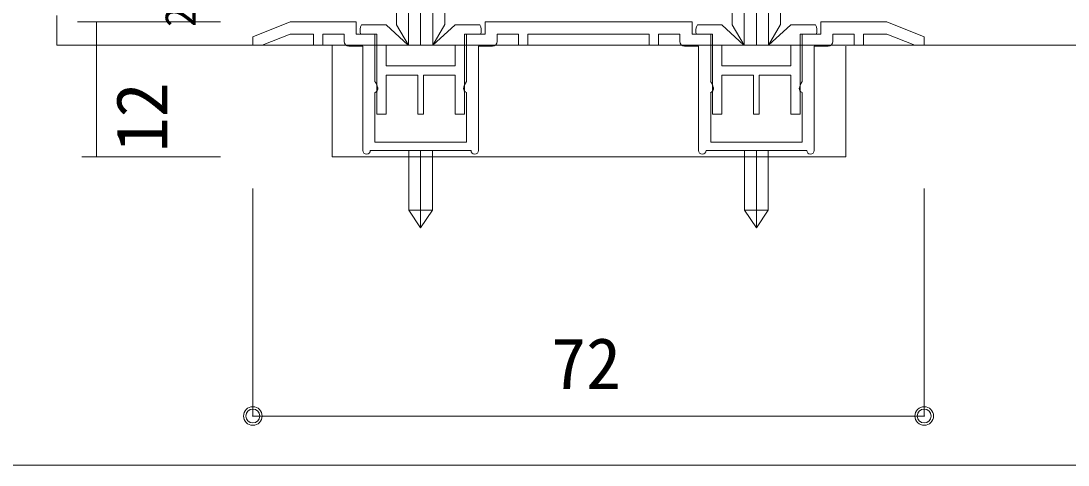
# Model space of a CAD drawing. Units: millimetres on the paper, enlarged 5 times, with parts at other scales. Extents: x -992 to 1008, y -685 to 700.
# Drawn here: x -722.7 to -535.6, y -26.2 to 53.2 of the extents above; entities that cross this region are included whole.
import ezdxf
from ezdxf.enums import TextEntityAlignment as Align

# ---------------------------------------------------------------- set-up
doc = ezdxf.new("R2010")
doc.units = ezdxf.units.MM
doc.header["$LTSCALE"] = 5
doc.header["$PDMODE"] = 32
doc.header["$PDSIZE"] = 2.5
doc.linetypes.add('CHAIN1', pattern=[8, 5, -1, 1, -1])
doc.linetypes.add('DASHED1', pattern=[1.8, 1.2, -0.6])
for name, color, linetype, lineweight in [('1-0_H-SYM', 7, 'Continuous', 20), ('1-1_0', 7, 'Continuous', 20), ('2-0_18', 7, 'Continuous', 18)]:
    doc.layers.add(name, color=color, linetype=linetype, lineweight=lineweight)
doc.styles.add('ＭＳ ゴシック', font='')
doc.styles.get('ＭＳ ゴシック').set_extended_font_data('MS Gothic')

msp = doc.modelspace()

# ---------------------------------------------------------------- linework, layer by layer
at = {"layer": '1-0_H-SYM'}
msp.add_lwpolyline([(197.5, -26.25), (-967.5, -26.25), (-967.5, 675)], dxfattribs=at)
at = {"layer": '1-1_0'}
msp.add_lwpolyline([(197.5, -26.25), (-967.5, -26.25), (-967.5, 675)], dxfattribs=at)
at = {"layer": '2-0_18', "linetype": 'DASHED1', "lineweight": 20}
msp.add_line((-716.291, 531.198), (-716.291, 48.886), dxfattribs=at)
at = {"layer": '2-0_18'}
for p, q in [((-655.625, 58.052), (-655.625, 52.566)), ((-649.125, 48.886), (-649.125, 58.052)), ((-646.958, 58.052), (-646.958, 52.615)), ((-595.625, 58.052), (-595.625, 52.566)), ((-589.125, 48.886), (-589.125, 58.052)), ((-586.958, 58.052), (-586.958, 52.615)), ((-674.625, 53.052), (-681.291, 50.386)), ((-674.625, 53.052), (-662.791, 53.052)), ((-662.791, 53.052), (-662.791, 50.885)), ((-661.837, 52.552), (-657.458, 52.552)), ((-657.458, 52.552), (-653.534, 48.886)), ((-645.125, 52.552), (-649.142, 48.886)), ((-649.125, 48.886), (-646.958, 52.615)), ((-645.125, 52.552), (-640.721, 52.552)), ((-639.791, 53.052), (-639.791, 50.885)), ((-639.791, 53.052), (-602.791, 53.052)), ((-602.791, 53.052), (-602.791, 50.885)), ((-601.837, 52.552), (-597.458, 52.552)), ((-597.458, 52.552), (-593.534, 48.886)), ((-585.125, 52.552), (-589.142, 48.886)), ((-589.125, 48.886), (-586.958, 52.615)), ((-585.125, 52.552), (-580.721, 52.552)), ((-579.791, 53.052), (-579.791, 50.885)), ((-579.791, 53.052), (-567.958, 53.052)), ((-567.958, 53.052), (-561.291, 50.386)), ((-674.625, 50.885), (-679.625, 48.886)), ((-674.625, 50.885), (-670.458, 50.885)), ((-670.458, 48.886), (-670.458, 50.885)), ((-668.791, 48.886), (-668.791, 50.885)), ((-668.791, 50.885), (-664.958, 50.885)), ((-664.958, 50.885), (-664.958, 49.552)), ((-662.791, 50.885), (-659.125, 50.885)), ((-659.458, 50.885), (-659.458, 42.386)), ((-659.125, 36.552), (-659.125, 50.885)), ((-643.458, 50.885), (-639.791, 50.885)), ((-643.458, 50.885), (-643.458, 36.552)), ((-643.125, 50.885), (-643.125, 42.386)), ((-637.625, 50.885), (-637.625, 49.552)), ((-637.625, 50.885), (-633.791, 50.885)), ((-633.791, 50.885), (-633.791, 48.886)), ((-632.125, 50.885), (-632.125, 48.886)), ((-632.125, 50.885), (-610.458, 50.885)), ((-610.458, 48.886), (-610.458, 50.885)), ((-608.791, 48.886), (-608.791, 50.885)), ((-608.791, 50.885), (-604.958, 50.885)), ((-604.958, 50.885), (-604.958, 49.552)), ((-602.791, 50.885), (-599.125, 50.885)), ((-599.458, 50.885), (-599.458, 42.386)), ((-599.125, 36.552), (-599.125, 50.885)), ((-583.458, 50.885), (-579.791, 50.885)), ((-583.458, 50.885), (-583.458, 36.552)), ((-583.125, 50.885), (-583.125, 42.386)), ((-577.625, 50.885), (-577.625, 49.552)), ((-577.625, 50.885), (-573.791, 50.885)), ((-573.791, 50.885), (-573.791, 48.886)), ((-572.125, 50.885), (-572.125, 48.886)), ((-572.125, 50.885), (-567.958, 50.885)), ((-567.958, 50.885), (-562.958, 48.886)), ((-681.291, 50.386), (-681.291, 48.886)), ((-681.291, 48.886), (-679.625, 48.886)), ((-670.458, 48.886), (-668.791, 48.886)), ((-667.125, 48.886), (-667.125, 28.886)), ((-664.125, 48.719), (-661.625, 48.719)), ((-661.625, 48.719), (-661.625, 30.052)), ((-657.458, 48.886), (-653.534, 48.886)), ((-657.458, 45.206), (-657.458, 48.886)), ((-653.458, 48.886), (-649.142, 48.886)), ((-645.125, 48.886), (-649.142, 48.886)), ((-645.125, 48.886), (-645.125, 45.206)), ((-640.958, 48.719), (-638.458, 48.719)), ((-640.958, 48.719), (-640.958, 30.052)), ((-633.791, 48.886), (-632.125, 48.886)), ((-610.458, 48.886), (-608.791, 48.886)), ((-604.125, 48.719), (-601.625, 48.719)), ((-601.625, 48.719), (-601.625, 30.052)), ((-597.458, 48.886), (-593.534, 48.886)), ((-597.458, 45.206), (-597.458, 48.886)), ((-593.458, 48.886), (-589.142, 48.886)), ((-585.125, 48.886), (-589.142, 48.886)), ((-585.125, 48.886), (-585.125, 45.206)), ((-580.958, 48.719), (-578.458, 48.719)), ((-580.958, 48.719), (-580.958, 30.052)), ((-561.291, 50.386), (-561.291, 48.886)), ((-657.458, 45.206), (-645.125, 45.206)), ((-597.458, 45.206), (-585.125, 45.206)), ((-657.458, 43.539), (-651.792, 43.539)), ((-657.458, 36.552), (-657.458, 43.539)), ((-651.792, 43.539), (-651.792, 36.552)), ((-650.791, 43.539), (-645.125, 43.539)), ((-645.125, 43.539), (-645.125, 36.552)), ((-597.458, 43.539), (-591.792, 43.539)), ((-597.458, 36.552), (-597.458, 43.539)), ((-591.792, 43.539), (-591.792, 36.552)), ((-590.791, 43.539), (-585.125, 43.539)), ((-585.125, 43.539), (-585.125, 36.552)), ((-659.458, 40.394), (-659.458, 31.552)), ((-643.125, 40.399), (-643.125, 31.552)), ((-599.458, 40.394), (-599.458, 31.552)), ((-583.125, 40.399), (-583.125, 31.552)), ((-657.458, 36.552), (-659.125, 36.552)), ((-643.458, 36.552), (-645.125, 36.552)), ((-597.458, 36.552), (-599.125, 36.552)), ((-583.458, 36.552), (-585.125, 36.552)), ((-660.069, 30.052), (-660.291, 30.052)), ((-642.455, 30.052), (-660.069, 30.052)), ((-643.125, 31.552), (-659.458, 31.552)), ((-642.455, 30.052), (-642.291, 30.052)), ((-600.07, 30.052), (-600.291, 30.052)), ((-582.455, 30.052), (-600.07, 30.052)), ((-583.125, 31.552), (-599.458, 31.552)), ((-582.455, 30.052), (-582.291, 30.052))]:
    msp.add_line(p, q, dxfattribs=at)
at = {"layer": '2-0_18', "color": 4}
for p, q in [((-651.291, 48.886), (-651.291, 58.052)), ((-591.291, 48.886), (-591.291, 58.052)), ((-681.291, -17.466), (-681.291, 23.223)), ((-561.291, -17.466), (-561.291, 23.223)), ((-681.291, -17.466), (-561.291, -17.466))]:
    msp.add_line(p, q, dxfattribs=at)
at = {"layer": '2-0_18', "lineweight": 20}
for p, q in [((-687.084, 53.052), (-712.616, 53.052)), ((-709.209, 53.052), (-709.209, 28.886)), ((-716.291, 48.886), (-471.1, 48.886)), ((-649.177, 30.027), (-649.177, 30.052)), ((-649.158, 19.386), (-649.158, 30.052)), ((-589.177, 30.027), (-589.177, 30.052)), ((-589.158, 19.386), (-589.158, 30.052)), ((-687.084, 28.886), (-711.877, 28.886)), ((-653.425, 19.386), (-651.291, 16.186)), ((-649.158, 19.386), (-651.291, 16.186)), ((-593.425, 19.386), (-591.291, 16.186)), ((-589.158, 19.386), (-591.291, 16.186))]:
    msp.add_line(p, q, dxfattribs=at)
at = {"layer": '2-0_18'}
for points in [[(-655.625, 52.566), (-653.458, 48.886), (-653.458, 58.052)], [(-595.625, 52.566), (-593.458, 48.886), (-593.458, 58.052)], [(-650.791, 43.539), (-650.791, 36.552), (-651.792, 36.552)], [(-590.791, 43.539), (-590.791, 36.552), (-591.792, 36.552)]]:
    msp.add_lwpolyline(points, dxfattribs=at)
at = {"layer": '2-0_18', "lineweight": 20}
for points in [[(-575.291, 48.719), (-575.291, 30.186), (-575.291, 28.886)], [(-653.425, 30.052), (-653.425, 19.386), (-649.158, 19.386)], [(-593.425, 30.052), (-593.425, 19.386), (-589.158, 19.386)], [(-667.125, 28.886), (-666.541, 28.886), (-575.291, 28.886)]]:
    msp.add_lwpolyline(points, dxfattribs=at)
at = {"layer": '2-0_18', "linetype": 'CHAIN1'}
for points in [[(-651.291, 16.186), (-651.291, 25.234), (-651.291, 30.052)], [(-591.291, 16.186), (-591.291, 25.234), (-591.291, 30.052)]]:
    msp.add_lwpolyline(points, dxfattribs=at)
at = {"layer": '2-0_18', "color": 4}
for centre in [(-681.291, -17.466), (-561.291, -17.466)]:
    msp.add_circle(centre, 1.667, dxfattribs=at)
at = {"layer": '2-0_18'}
for centre, radius, start, end in [((-660.125, 51.518), 2, 148.87347, 198.44392), ((-642.451, 51.548), 2, 340.65885, 30.19339), ((-600.125, 51.518), 2, 148.87347, 198.44392), ((-582.451, 51.548), 2, 340.65885, 30.19339), ((-664.125, 49.552), 0.833, 180, 270), ((-638.458, 49.552), 0.833, 270, 0), ((-604.125, 49.552), 0.833, 180, 270), ((-578.458, 49.552), 0.833, 270, 0), ((-662.214, 40.542), 3.333, 12.40102, 34.24194), ((-659.788, 41.159), 0.833, 293.36148, 6.77158), ((-642.793, 41.163), 0.833, 176.12995, 246.40356), ((-640.334, 40.569), 3.333, 146.85531, 170.85588), ((-599.789, 41.159), 0.833, 293.36148, 6.77158), ((-602.214, 40.542), 3.333, 12.40102, 34.24194), ((-582.793, 41.163), 0.833, 176.12995, 246.40356), ((-580.334, 40.569), 3.333, 146.85531, 170.85588), ((-660.958, 30.052), 0.667, 180, 0), ((-641.625, 30.052), 0.667, 180, 0), ((-600.958, 30.052), 0.667, 180, 0), ((-581.625, 30.052), 0.667, 180, 0)]:
    msp.add_arc(centre, radius, start, end, dxfattribs=at)
at = {"layer": '2-0_18', "color": 5}
for p in [(-681.291, -17.466), (-561.291, -17.466)]:
    msp.add_point(p, dxfattribs=at)
at = {"layer": '2-0_18', "color": 4}
for p in [(-681.291, -17.466), (-561.291, -17.466)]:
    msp.add_point(p, dxfattribs=at)

# ---------------------------------------------------------------- texts
at = {"layer": '2-0_18', "style": 'ＭＳ ゴシック'}
for s, height, p in [('2.6', 5.499, (-689.87, 52.127)), ('12', 9.164, (-693.84, 29.755))]:
    msp.add_text(s, height=height, rotation=90, dxfattribs=at).set_placement(p, align=Align.BOTTOM_LEFT)
msp.add_text('72', height=9.164, dxfattribs=at).set_placement((-627.958, -15.383), align=Align.BOTTOM_LEFT)

doc.saveas('drawing.dxf')
